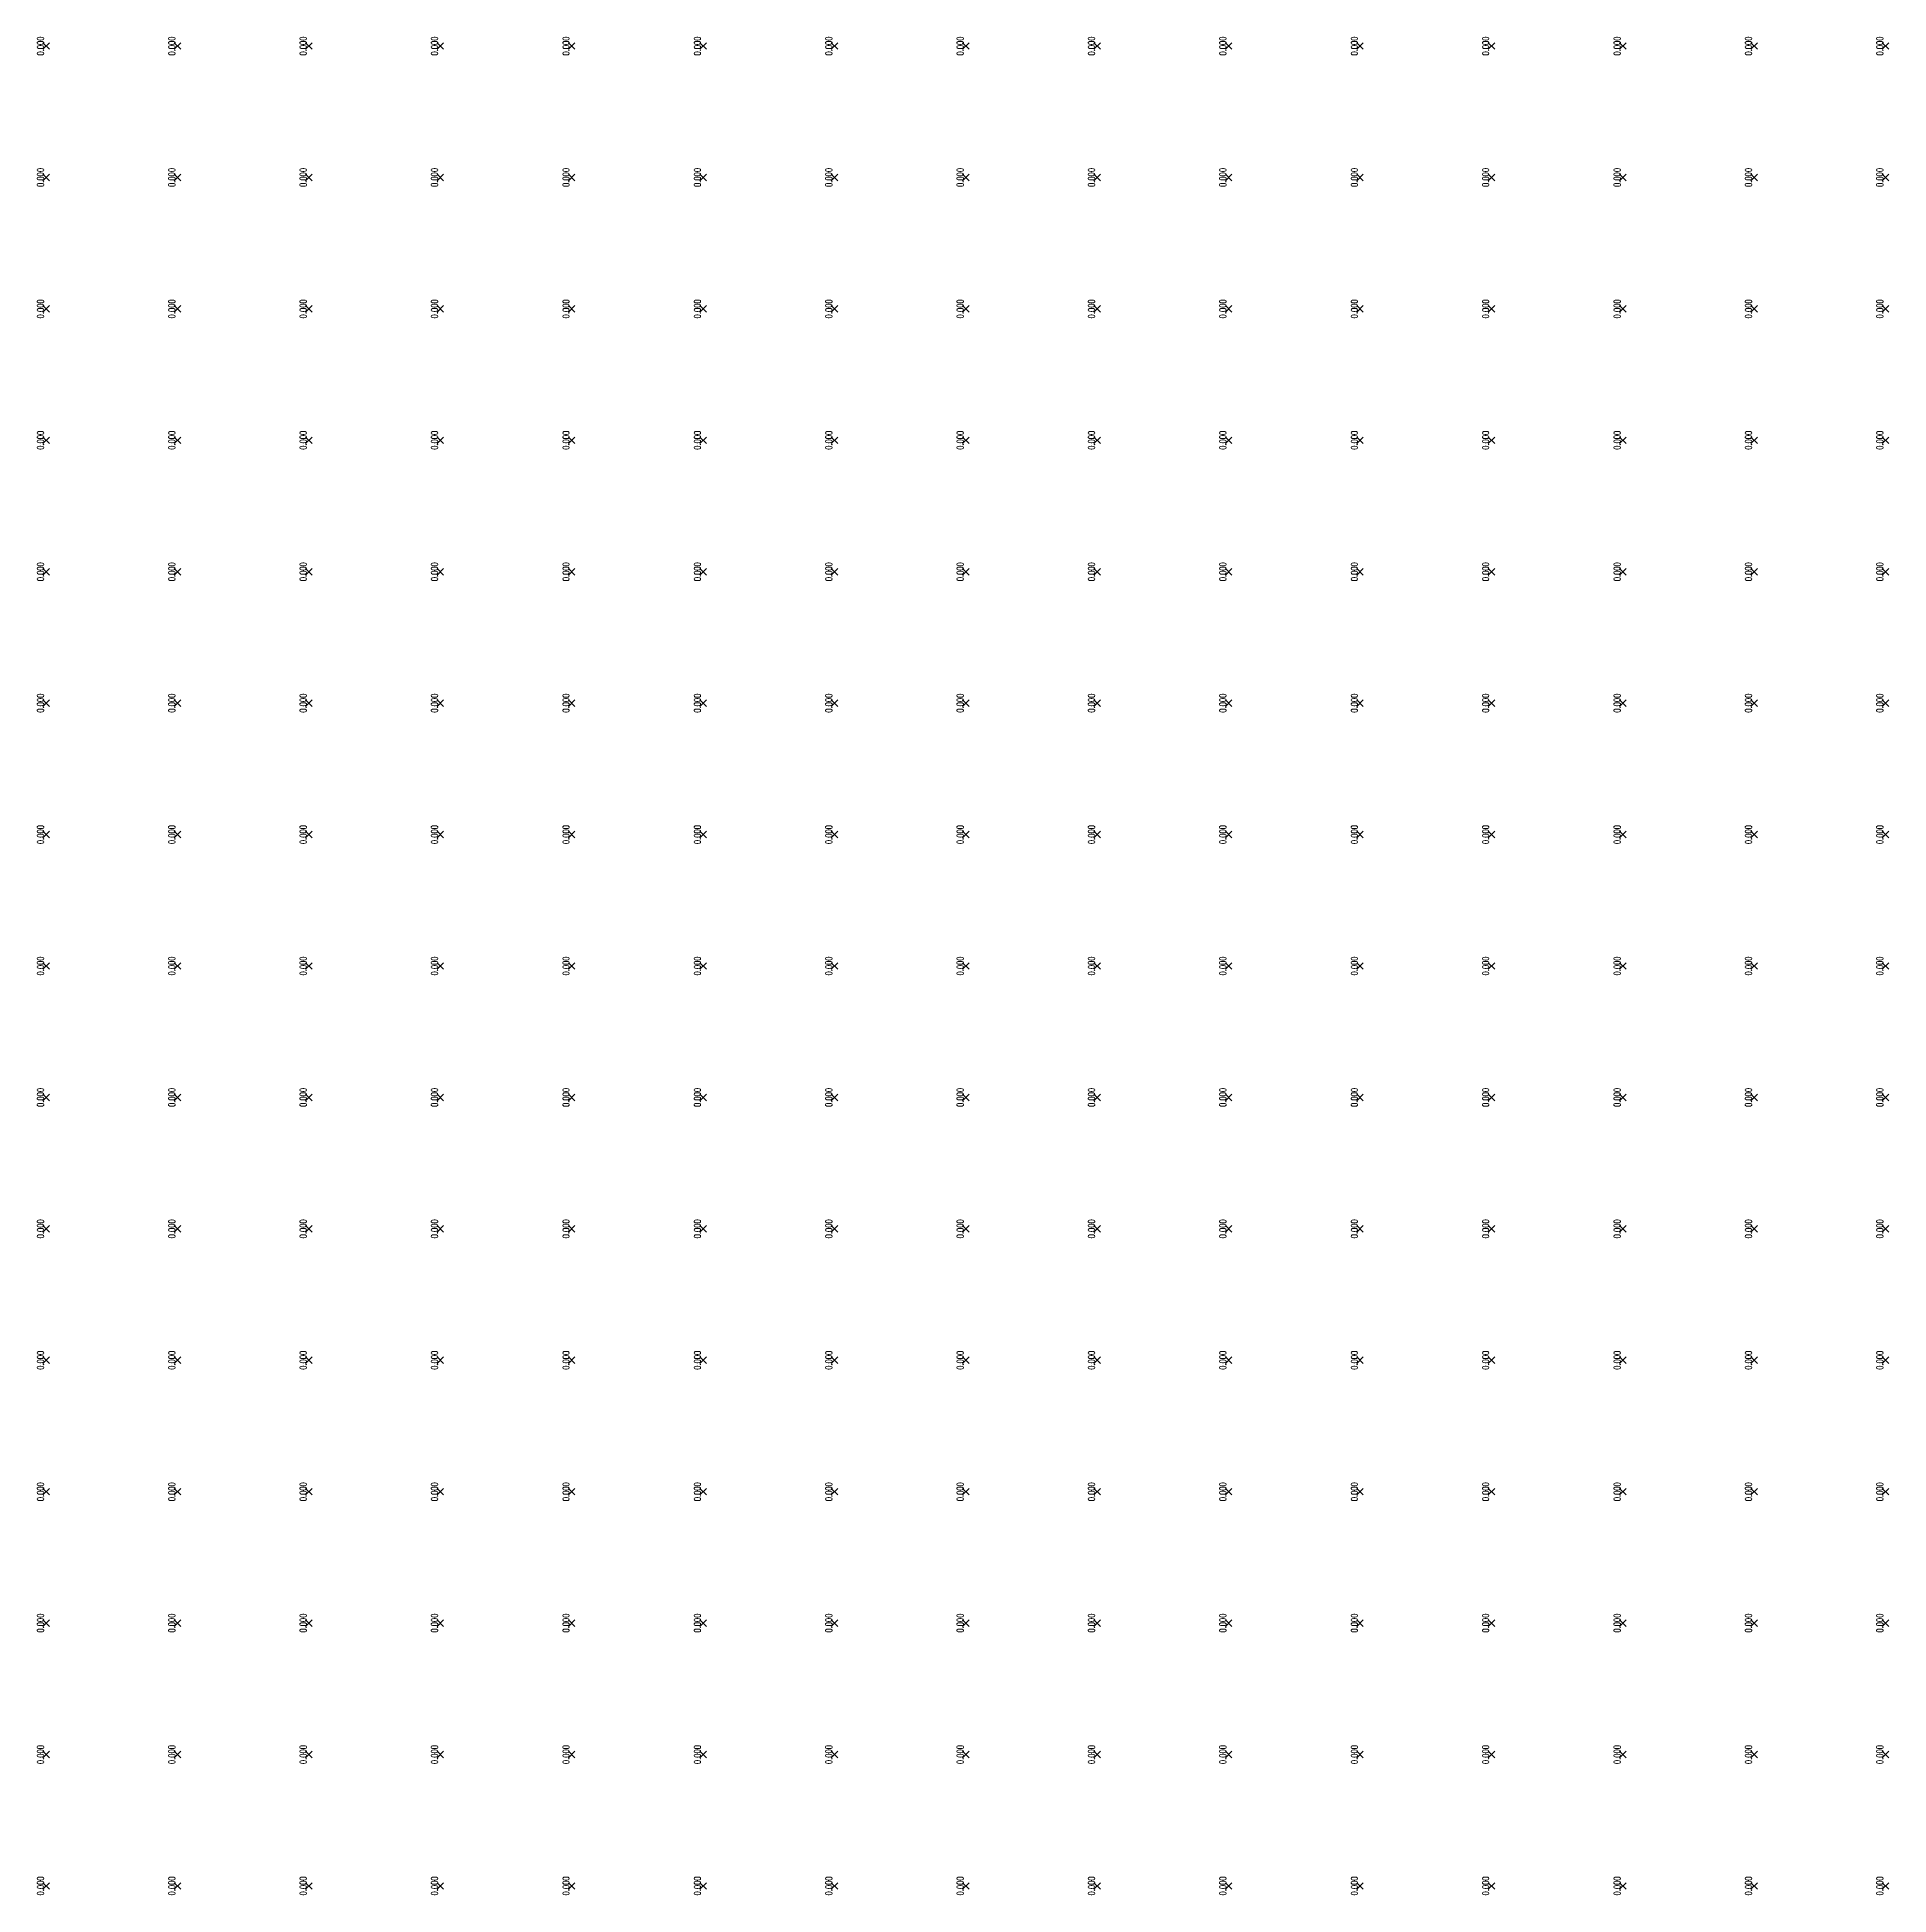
# Model space of a CAD drawing. Extents: x -601 to 580, y -581 to 601.
# Drawn here: x 298.6 to 580.5, y 18.6 to 301.4 of the extents above; entities that cross this region are included whole.
import ezdxf
from ezdxf.enums import TextEntityAlignment as Align

# ---------------------------------------------------------------- set-up
doc = ezdxf.new("R2010")
doc.units = 0
doc.header["$MEASUREMENT"] = 0
doc.header["$PDMODE"] = 3
doc.header["$PDSIZE"] = 0.5
doc.layers.get('0').update_dxf_attribs({"linetype": 'CONTINUOUS'})
doc.layers.add('proyf', color=4, linetype='CONTINUOUS')
doc.styles.add('ROMANS', font='romans.shx')

# ---------------------------------------------------------------- blocks, each defined once
blk = doc.blocks.new('PUN2')
blk.add_point((0, 0))
at = {"style": 'ROMANS', "width": 0.75, "flags": 4}
blk.add_attdef('ELEV', text='', height=1, dxfattribs=at).set_placement((0, 0.37), align=Align.CENTER)
at = {"style": 'ROMANS', "width": 0.75, "flags": 5}
blk.add_attdef('PUNTO', text='', height=0.85, dxfattribs=at).set_placement((-0.08, -1.21), align=Align.RIGHT)
blk.add_attdef('CODE', (0.06, -1.2), '', height=0.85, dxfattribs=at)

msp = doc.modelspace()

# ---------------------------------------------------------------- block references
at = {"layer": 'proyf', "rotation": 90}
for p in [(300, 300), (320, 300), (340, 300), (360, 300), (380, 300), (400, 300), (420, 300), (440, 300), (460, 300), (480, 300), (500, 300), (520, 300), (540, 300), (560, 300), (580, 300), (300, 280), (320, 280), (340, 280), (360, 280), (380, 280), (400, 280), (420, 280), (440, 280), (460, 280), (480, 280), (500, 280), (520, 280), (540, 280), (560, 280), (580, 280), (300, 260), (320, 260), (340, 260), (360, 260), (380, 260), (400, 260), (420, 260), (440, 260), (460, 260), (480, 260), (500, 260), (520, 260), (540, 260), (560, 260), (580, 260), (300, 240), (320, 240), (340, 240), (360, 240), (380, 240), (400, 240), (420, 240), (440, 240), (460, 240), (480, 240), (500, 240), (520, 240), (540, 240), (560, 240), (580, 240), (300, 220), (320, 220), (340, 220), (360, 220), (380, 220), (400, 220), (420, 220), (440, 220), (460, 220), (480, 220), (500, 220), (520, 220), (540, 220), (560, 220), (580, 220), (300, 200), (320, 200), (340, 200), (360, 200), (380, 200), (400, 200), (420, 200), (440, 200), (460, 200), (480, 200), (500, 200), (520, 200), (540, 200), (560, 200), (580, 200), (300, 180), (320, 180), (340, 180), (360, 180), (380, 180), (400, 180), (420, 180), (440, 180), (460, 180), (480, 180), (500, 180), (520, 180), (540, 180), (560, 180), (580, 180), (300, 160), (320, 160), (340, 160), (360, 160), (380, 160), (400, 160), (420, 160), (440, 160), (460, 160), (480, 160), (500, 160), (520, 160), (540, 160), (560, 160), (580, 160), (300, 140), (320, 140), (340, 140), (360, 140), (380, 140), (400, 140), (420, 140), (440, 140), (460, 140), (480, 140), (500, 140), (520, 140), (540, 140), (560, 140), (580, 140), (300, 120), (320, 120), (340, 120), (360, 120), (380, 120), (400, 120), (420, 120), (440, 120), (460, 120), (480, 120), (500, 120), (520, 120), (540, 120), (560, 120), (580, 120), (300, 100), (320, 100), (340, 100), (360, 100), (380, 100), (400, 100), (420, 100), (440, 100), (460, 100), (480, 100), (500, 100), (520, 100), (540, 100), (560, 100), (580, 100), (300, 80), (320, 80), (340, 80), (360, 80), (380, 80), (400, 80), (420, 80), (440, 80), (460, 80), (480, 80), (500, 80), (520, 80), (540, 80), (560, 80), (580, 80), (300, 60), (320, 60), (340, 60), (360, 60), (380, 60), (400, 60), (420, 60), (440, 60), (460, 60), (480, 60), (500, 60), (520, 60), (540, 60), (560, 60), (580, 60), (300, 40), (320, 40), (340, 40), (360, 40), (380, 40), (400, 40), (420, 40), (440, 40), (460, 40), (480, 40), (500, 40), (520, 40), (540, 40), (560, 40), (580, 40), (300, 20), (320, 20), (340, 20), (360, 20), (380, 20), (400, 20), (420, 20), (440, 20), (460, 20), (480, 20), (500, 20), (520, 20), (540, 20), (560, 20), (580, 20)]:
    msp.add_blockref('PUN2', p, dxfattribs=at).add_auto_attribs({'ELEV': '0.000'})

doc.saveas('drawing.dxf')
